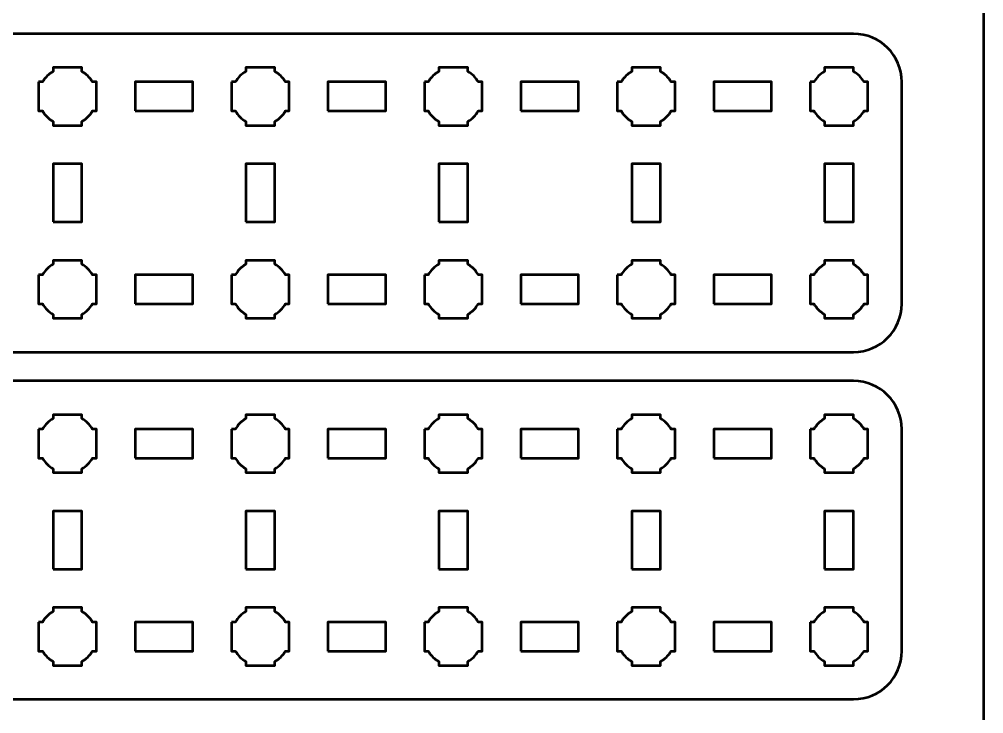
# Model space of a CAD drawing. Header units: centimetres. Extents: x -21 to 0, y -29.7 to 0.
# Drawn here: x -10 to 0, y -15.65 to -8.45 of the extents above; entities that cross this region are included whole.
import ezdxf

# ---------------------------------------------------------------- set-up
doc = ezdxf.new("R2010")
doc.units = ezdxf.units.CM
doc.header["$MEASUREMENT"] = 0
doc.layers.add('Layer 1', color=7, linetype='Continuous')

msp = doc.modelspace()

# ---------------------------------------------------------------- linework, layer by layer
at = {"layer": 'Layer 1', "lineweight": 53}
for points in [[(-8.80003, -9.40001), (-8.20003, -9.40001), (-8.20003, -9.10001), (-8.80003, -9.10001), (-8.80003, -9.40001)], [(-6.80003, -9.40001), (-6.20003, -9.40001), (-6.20003, -9.10001), (-6.80003, -9.10001), (-6.80003, -9.40001)], [(-4.80003, -9.40001), (-4.20003, -9.40001), (-4.20003, -9.10001), (-4.80003, -9.10001), (-4.80003, -9.40001)], [(-2.80003, -9.40001), (-2.20003, -9.40001), (-2.20003, -9.10001), (-2.80003, -9.10001), (-2.80003, -9.40001)], [(-9.65003, -10.55001), (-9.35003, -10.55001), (-9.35003, -9.95001), (-9.65003, -9.95001), (-9.65003, -10.55001)], [(-7.65003, -10.55001), (-7.35003, -10.55001), (-7.35003, -9.95001), (-7.65003, -9.95001), (-7.65003, -10.55001)], [(-5.65003, -10.55001), (-5.35003, -10.55001), (-5.35003, -9.95001), (-5.65003, -9.95001), (-5.65003, -10.55001)], [(-3.65003, -10.55001), (-3.35003, -10.55001), (-3.35003, -9.95001), (-3.65003, -9.95001), (-3.65003, -10.55001)], [(-1.65003, -10.55001), (-1.35003, -10.55001), (-1.35003, -9.95001), (-1.65003, -9.95001), (-1.65003, -10.55001)], [(-8.80003, -11.40001), (-8.20003, -11.40001), (-8.20003, -11.10001), (-8.80003, -11.10001), (-8.80003, -11.40001)], [(-6.80003, -11.40001), (-6.20003, -11.40001), (-6.20003, -11.10001), (-6.80003, -11.10001), (-6.80003, -11.40001)], [(-4.80003, -11.40001), (-4.20003, -11.40001), (-4.20003, -11.10001), (-4.80003, -11.10001), (-4.80003, -11.40001)], [(-2.80003, -11.40001), (-2.20003, -11.40001), (-2.20003, -11.10001), (-2.80003, -11.10001), (-2.80003, -11.40001)], [(-8.80003, -13.00001), (-8.20003, -13.00001), (-8.20003, -12.70001), (-8.80003, -12.70001), (-8.80003, -13.00001)], [(-6.80003, -13.00001), (-6.20003, -13.00001), (-6.20003, -12.70001), (-6.80003, -12.70001), (-6.80003, -13.00001)], [(-4.80003, -13.00001), (-4.20003, -13.00001), (-4.20003, -12.70001), (-4.80003, -12.70001), (-4.80003, -13.00001)], [(-2.80003, -13.00001), (-2.20003, -13.00001), (-2.20003, -12.70001), (-2.80003, -12.70001), (-2.80003, -13.00001)], [(-9.65003, -14.15001), (-9.35003, -14.15001), (-9.35003, -13.55001), (-9.65003, -13.55001), (-9.65003, -14.15001)], [(-7.65003, -14.15001), (-7.35003, -14.15001), (-7.35003, -13.55001), (-7.65003, -13.55001), (-7.65003, -14.15001)], [(-5.65003, -14.15001), (-5.35003, -14.15001), (-5.35003, -13.55001), (-5.65003, -13.55001), (-5.65003, -14.15001)], [(-3.65003, -14.15001), (-3.35003, -14.15001), (-3.35003, -13.55001), (-3.65003, -13.55001), (-3.65003, -14.15001)], [(-1.65003, -14.15001), (-1.35003, -14.15001), (-1.35003, -13.55001), (-1.65003, -13.55001), (-1.65003, -14.15001)], [(-8.80003, -15.00001), (-8.20003, -15.00001), (-8.20003, -14.70001), (-8.80003, -14.70001), (-8.80003, -15.00001)], [(-6.80003, -15.00001), (-6.20003, -15.00001), (-6.20003, -14.70001), (-6.80003, -14.70001), (-6.80003, -15.00001)], [(-4.80003, -15.00001), (-4.20003, -15.00001), (-4.20003, -14.70001), (-4.80003, -14.70001), (-4.80003, -15.00001)], [(-2.80003, -15.00001), (-2.20003, -15.00001), (-2.20003, -14.70001), (-2.80003, -14.70001), (-2.80003, -15.00001)]]:
    msp.add_lwpolyline(points, close=True, dxfattribs=at)
at = {"layer": 'Layer 1', "color": 1, "lineweight": 53}
msp.add_open_spline([(-21.00003, -29.19995), (-21.00003, -29.19995), (-21.00003, -5.89992), (-21.00003, -5.89992), (-21.00003, -5.89992), (-21.00003, -5.81709), (-20.93286, -5.74992), (-20.85003, -5.74992), (-20.85003, -5.74992), (-20.7672, -5.74992), (-20.70003, -5.68275), (-20.70003, -5.59992), (-20.70003, -5.59992), (-20.70003, -5.51709), (-20.7672, -5.44992), (-20.85003, -5.44992), (-20.85003, -5.44992), (-20.93286, -5.44992), (-21.00003, -5.38275), (-21.00003, -5.29992), (-21.00003, -5.29992), (-21.00003, -5.21709), (-20.93286, -5.14992), (-20.85003, -5.14992), (-20.85003, -5.14992), (-20.7672, -5.14992), (-20.70003, -5.08275), (-20.70003, -4.99992), (-20.70003, -4.99992), (-20.70003, -4.91709), (-20.7672, -4.84992), (-20.85003, -4.84992), (-20.85003, -4.84992), (-20.93286, -4.84992), (-21.00003, -4.78275), (-21.00003, -4.69992), (-21.00003, -4.69992), (-21.00003, -4.61709), (-20.93286, -4.54992), (-20.85003, -4.54992), (-20.85003, -4.54992), (-20.7672, -4.54992), (-20.70003, -4.48275), (-20.70003, -4.39992), (-20.70003, -4.39992), (-20.70003, -4.31709), (-20.7672, -4.24992), (-20.85003, -4.24992), (-20.85003, -4.24992), (-20.93286, -4.24992), (-21.00003, -4.18275), (-21.00003, -4.09992), (-21.00003, -4.09992), (-21.00003, -4.01709), (-20.93286, -3.94992), (-20.85003, -3.94992), (-20.85003, -3.94992), (-20.7672, -3.94992), (-20.70003, -3.88275), (-20.70003, -3.79992), (-20.70003, -3.79992), (-20.70003, -3.71709), (-20.7672, -3.64992), (-20.85003, -3.64992), (-20.85003, -3.64992), (-20.93286, -3.64992), (-21.00003, -3.58275), (-21.00003, -3.49992), (-21.00003, -3.49992), (-21.00003, -3.41709), (-20.93286, -3.34992), (-20.85003, -3.34992), (-20.85003, -3.34992), (-20.7672, -3.34992), (-20.70003, -3.28275), (-20.70003, -3.19992), (-20.70003, -3.19992), (-20.70003, -3.11709), (-20.7672, -3.04992), (-20.85003, -3.04992), (-20.85003, -3.04992), (-20.93286, -3.04992), (-21.00003, -2.98275), (-21.00003, -2.89992), (-21.00003, -2.89992), (-21.00003, -2.81709), (-20.93286, -2.74992), (-20.85003, -2.74992), (-20.85003, -2.74992), (-20.7672, -2.74992), (-20.70003, -2.68275), (-20.70003, -2.59992), (-20.70003, -2.59992), (-20.70003, -2.51709), (-20.7672, -2.44992), (-20.85003, -2.44992), (-20.85003, -2.44992), (-20.93286, -2.44992), (-21.00003, -2.38275), (-21.00003, -2.29992), (-21.00003, -2.29992), (-21.00003, -2.21709), (-20.93286, -2.14992), (-20.85003, -2.14992), (-20.85003, -2.14992), (-20.7672, -2.14992), (-20.70003, -2.08275), (-20.70003, -1.99992), (-20.70003, -1.99992), (-20.70003, -1.91709), (-20.7672, -1.84992), (-20.85003, -1.84992), (-20.85003, -1.84992), (-20.93286, -1.84992), (-21.00003, -1.78275), (-21.00003, -1.69992), (-21.00003, -1.69992), (-21.00003, -1.61709), (-20.93286, -1.54992), (-20.85003, -1.54992), (-20.85003, -1.54992), (-20.7672, -1.54992), (-20.70003, -1.48275), (-20.70003, -1.39992), (-20.70003, -1.39992), (-20.70003, -1.31709), (-20.7672, -1.24992), (-20.85003, -1.24992), (-20.85003, -1.24992), (-20.93286, -1.24992), (-21.00003, -1.18275), (-21.00003, -1.09992), (-21.00003, -1.09992), (-21.00003, -1.09992), (-21.00003, -0.49992), (-21.00003, -0.49992), (-21.00003, -0.49992), (-21.00003, -0.22295), (-20.77694, 0.00004), (-20.49994, 0.00004), (-20.49994, 0.00004), (-20.49994, 0.00004), (-0.50008, 0.00004), (-0.50008, 0.00004), (-0.50008, 0.00004), (-0.22294, 0.00004), (0.00002, -0.22295), (0.00002, -0.49992), (0.00002, -0.49992), (0.00002, -0.49992), (0.00002, -29.19995), (0.00002, -29.19995), (0.00002, -29.19995), (0.00002, -29.47695), (-0.22294, -29.70004), (-0.50008, -29.70004), (-0.50008, -29.70004), (-0.50008, -29.70004), (-20.49994, -29.70004), (-20.49994, -29.70004), (-20.49994, -29.70004), (-20.77694, -29.70004), (-21.00003, -29.47695), (-21.00003, -29.19995)], degree=3, knots=[0, 0, 0, 0, 0.02439024, 0.02439024, 0.02439024, 0.02439024, 0.04878049, 0.04878049, 0.04878049, 0.04878049, 0.07317073, 0.07317073, 0.07317073, 0.07317073, 0.09756098, 0.09756098, 0.09756098, 0.09756098, 0.12195122, 0.12195122, 0.12195122, 0.12195122, 0.14634146, 0.14634146, 0.14634146, 0.14634146, 0.17073171, 0.17073171, 0.17073171, 0.17073171, 0.19512195, 0.19512195, 0.19512195, 0.19512195, 0.2195122, 0.2195122, 0.2195122, 0.2195122, 0.24390244, 0.24390244, 0.24390244, 0.24390244, 0.26829268, 0.26829268, 0.26829268, 0.26829268, 0.29268293, 0.29268293, 0.29268293, 0.29268293, 0.31707317, 0.31707317, 0.31707317, 0.31707317, 0.34146341, 0.34146341, 0.34146341, 0.34146341, 0.36585366, 0.36585366, 0.36585366, 0.36585366, 0.3902439, 0.3902439, 0.3902439, 0.3902439, 0.41463415, 0.41463415, 0.41463415, 0.41463415, 0.43902439, 0.43902439, 0.43902439, 0.43902439, 0.46341463, 0.46341463, 0.46341463, 0.46341463, 0.48780488, 0.48780488, 0.48780488, 0.48780488, 0.51219512, 0.51219512, 0.51219512, 0.51219512, 0.53658537, 0.53658537, 0.53658537, 0.53658537, 0.56097561, 0.56097561, 0.56097561, 0.56097561, 0.58536585, 0.58536585, 0.58536585, 0.58536585, 0.6097561, 0.6097561, 0.6097561, 0.6097561, 0.63414634, 0.63414634, 0.63414634, 0.63414634, 0.65853659, 0.65853659, 0.65853659, 0.65853659, 0.68292683, 0.68292683, 0.68292683, 0.68292683, 0.70731707, 0.70731707, 0.70731707, 0.70731707, 0.73170732, 0.73170732, 0.73170732, 0.73170732, 0.75609756, 0.75609756, 0.75609756, 0.75609756, 0.7804878, 0.7804878, 0.7804878, 0.7804878, 0.80487805, 0.80487805, 0.80487805, 0.80487805, 0.82926829, 0.82926829, 0.82926829, 0.82926829, 0.85365854, 0.85365854, 0.85365854, 0.85365854, 0.87804878, 0.87804878, 0.87804878, 0.87804878, 0.90243902, 0.90243902, 0.90243902, 0.90243902, 0.92682927, 0.92682927, 0.92682927, 0.92682927, 0.95121951, 0.95121951, 0.95121951, 0.95121951, 0.97560976, 0.97560976, 0.97560976, 0.97560976, 1, 1, 1, 1], dxfattribs=at)
at = {"layer": 'Layer 1', "color": 3, "lineweight": 53}
for points in [[(-20.15003, -11.40001), (-20.15003, -11.40001), (-20.15003, -9.10001), (-20.15003, -9.10001), (-20.15003, -9.10001), (-20.15003, -8.82392), (-19.92612, -8.60001), (-19.65003, -8.60001), (-19.65003, -8.60001), (-19.65003, -8.60001), (-1.35003, -8.60001), (-1.35003, -8.60001), (-1.35003, -8.60001), (-1.07394, -8.60001), (-0.85003, -8.82392), (-0.85003, -9.10001), (-0.85003, -9.10001), (-0.85003, -9.10001), (-0.85003, -11.40001), (-0.85003, -11.40001), (-0.85003, -11.40001), (-0.85003, -11.6761), (-1.07394, -11.90001), (-1.35003, -11.90001), (-1.35003, -11.90001), (-1.35003, -11.90001), (-19.65003, -11.90001), (-19.65003, -11.90001), (-19.65003, -11.90001), (-19.92612, -11.90001), (-20.15003, -11.6761), (-20.15003, -11.40001)], [(-20.15003, -15.00001), (-20.15003, -15.00001), (-20.15003, -12.70001), (-20.15003, -12.70001), (-20.15003, -12.70001), (-20.15003, -12.42392), (-19.92612, -12.20001), (-19.65003, -12.20001), (-19.65003, -12.20001), (-19.65003, -12.20001), (-1.35003, -12.20001), (-1.35003, -12.20001), (-1.35003, -12.20001), (-1.07394, -12.20001), (-0.85003, -12.42392), (-0.85003, -12.70001), (-0.85003, -12.70001), (-0.85003, -12.70001), (-0.85003, -15.00001), (-0.85003, -15.00001), (-0.85003, -15.00001), (-0.85003, -15.2761), (-1.07394, -15.50001), (-1.35003, -15.50001), (-1.35003, -15.50001), (-1.35003, -15.50001), (-19.65003, -15.50001), (-19.65003, -15.50001), (-19.65003, -15.50001), (-19.92612, -15.50001), (-20.15003, -15.2761), (-20.15003, -15.00001)]]:
    msp.add_open_spline(points, degree=3, knots=[0, 0, 0, 0, 0.125, 0.125, 0.125, 0.125, 0.25, 0.25, 0.25, 0.25, 0.375, 0.375, 0.375, 0.375, 0.5, 0.5, 0.5, 0.5, 0.625, 0.625, 0.625, 0.625, 0.75, 0.75, 0.75, 0.75, 0.875, 0.875, 0.875, 0.875, 1, 1, 1, 1], dxfattribs=at)
at = {"layer": 'Layer 1', "lineweight": 53}
for points in [[(-9.80003, -9.10001), (-9.80003, -9.10001), (-9.75988, -9.10001), (-9.75988, -9.10001), (-9.75988, -9.10001), (-9.73353, -9.05448), (-9.69556, -9.01651), (-9.65003, -8.99016), (-9.65003, -8.99016), (-9.65003, -8.99016), (-9.65003, -8.95001), (-9.65003, -8.95001), (-9.65003, -8.95001), (-9.65003, -8.95001), (-9.50003, -8.95001), (-9.50003, -8.95001), (-9.50003, -8.95001), (-9.50003, -8.95001), (-9.35003, -8.95001), (-9.35003, -8.95001), (-9.35003, -8.95001), (-9.35003, -8.95001), (-9.35003, -8.99016), (-9.35003, -8.99016), (-9.35003, -8.99016), (-9.3045, -9.01651), (-9.26653, -9.05448), (-9.24018, -9.10001), (-9.24018, -9.10001), (-9.24018, -9.10001), (-9.20003, -9.10001), (-9.20003, -9.10001), (-9.20003, -9.10001), (-9.20003, -9.10001), (-9.20003, -9.25001), (-9.20003, -9.25001), (-9.20003, -9.25001), (-9.20003, -9.25001), (-9.20003, -9.40001), (-9.20003, -9.40001), (-9.20003, -9.40001), (-9.20003, -9.40001), (-9.24018, -9.40001), (-9.24018, -9.40001), (-9.24018, -9.40001), (-9.26653, -9.44554), (-9.3045, -9.48351), (-9.35003, -9.50986), (-9.35003, -9.50986), (-9.35003, -9.50986), (-9.35003, -9.55001), (-9.35003, -9.55001), (-9.35003, -9.55001), (-9.35003, -9.55001), (-9.50003, -9.55001), (-9.50003, -9.55001), (-9.50003, -9.55001), (-9.50003, -9.55001), (-9.65003, -9.55001), (-9.65003, -9.55001), (-9.65003, -9.55001), (-9.65003, -9.55001), (-9.65003, -9.50986), (-9.65003, -9.50986), (-9.65003, -9.50986), (-9.69556, -9.48351), (-9.73353, -9.44554), (-9.75988, -9.40001), (-9.75988, -9.40001), (-9.75988, -9.40001), (-9.80003, -9.40001), (-9.80003, -9.40001), (-9.80003, -9.40001), (-9.80003, -9.40001), (-9.80003, -9.25001), (-9.80003, -9.25001), (-9.80003, -9.25001), (-9.80003, -9.25001), (-9.80003, -9.10001), (-9.80003, -9.10001)], [(-7.80003, -9.10001), (-7.80003, -9.10001), (-7.75988, -9.10001), (-7.75988, -9.10001), (-7.75988, -9.10001), (-7.73353, -9.05448), (-7.69556, -9.01651), (-7.65003, -8.99016), (-7.65003, -8.99016), (-7.65003, -8.99016), (-7.65003, -8.95001), (-7.65003, -8.95001), (-7.65003, -8.95001), (-7.65003, -8.95001), (-7.50003, -8.95001), (-7.50003, -8.95001), (-7.50003, -8.95001), (-7.50003, -8.95001), (-7.35003, -8.95001), (-7.35003, -8.95001), (-7.35003, -8.95001), (-7.35003, -8.95001), (-7.35003, -8.99016), (-7.35003, -8.99016), (-7.35003, -8.99016), (-7.3045, -9.01651), (-7.26653, -9.05448), (-7.24018, -9.10001), (-7.24018, -9.10001), (-7.24018, -9.10001), (-7.20003, -9.10001), (-7.20003, -9.10001), (-7.20003, -9.10001), (-7.20003, -9.10001), (-7.20003, -9.25001), (-7.20003, -9.25001), (-7.20003, -9.25001), (-7.20003, -9.25001), (-7.20003, -9.40001), (-7.20003, -9.40001), (-7.20003, -9.40001), (-7.20003, -9.40001), (-7.24018, -9.40001), (-7.24018, -9.40001), (-7.24018, -9.40001), (-7.26653, -9.44554), (-7.3045, -9.48351), (-7.35003, -9.50986), (-7.35003, -9.50986), (-7.35003, -9.50986), (-7.35003, -9.55001), (-7.35003, -9.55001), (-7.35003, -9.55001), (-7.35003, -9.55001), (-7.50003, -9.55001), (-7.50003, -9.55001), (-7.50003, -9.55001), (-7.50003, -9.55001), (-7.65003, -9.55001), (-7.65003, -9.55001), (-7.65003, -9.55001), (-7.65003, -9.55001), (-7.65003, -9.50986), (-7.65003, -9.50986), (-7.65003, -9.50986), (-7.69556, -9.48351), (-7.73353, -9.44554), (-7.75988, -9.40001), (-7.75988, -9.40001), (-7.75988, -9.40001), (-7.80003, -9.40001), (-7.80003, -9.40001), (-7.80003, -9.40001), (-7.80003, -9.40001), (-7.80003, -9.25001), (-7.80003, -9.25001), (-7.80003, -9.25001), (-7.80003, -9.25001), (-7.80003, -9.10001), (-7.80003, -9.10001)], [(-5.80003, -9.10001), (-5.80003, -9.10001), (-5.75988, -9.10001), (-5.75988, -9.10001), (-5.75988, -9.10001), (-5.73353, -9.05448), (-5.69556, -9.01651), (-5.65003, -8.99016), (-5.65003, -8.99016), (-5.65003, -8.99016), (-5.65003, -8.95001), (-5.65003, -8.95001), (-5.65003, -8.95001), (-5.65003, -8.95001), (-5.50003, -8.95001), (-5.50003, -8.95001), (-5.50003, -8.95001), (-5.50003, -8.95001), (-5.35003, -8.95001), (-5.35003, -8.95001), (-5.35003, -8.95001), (-5.35003, -8.95001), (-5.35003, -8.99016), (-5.35003, -8.99016), (-5.35003, -8.99016), (-5.3045, -9.01651), (-5.26653, -9.05448), (-5.24018, -9.10001), (-5.24018, -9.10001), (-5.24018, -9.10001), (-5.20003, -9.10001), (-5.20003, -9.10001), (-5.20003, -9.10001), (-5.20003, -9.10001), (-5.20003, -9.25001), (-5.20003, -9.25001), (-5.20003, -9.25001), (-5.20003, -9.25001), (-5.20003, -9.40001), (-5.20003, -9.40001), (-5.20003, -9.40001), (-5.20003, -9.40001), (-5.24018, -9.40001), (-5.24018, -9.40001), (-5.24018, -9.40001), (-5.26653, -9.44554), (-5.3045, -9.48351), (-5.35003, -9.50986), (-5.35003, -9.50986), (-5.35003, -9.50986), (-5.35003, -9.55001), (-5.35003, -9.55001), (-5.35003, -9.55001), (-5.35003, -9.55001), (-5.50003, -9.55001), (-5.50003, -9.55001), (-5.50003, -9.55001), (-5.50003, -9.55001), (-5.65003, -9.55001), (-5.65003, -9.55001), (-5.65003, -9.55001), (-5.65003, -9.55001), (-5.65003, -9.50986), (-5.65003, -9.50986), (-5.65003, -9.50986), (-5.69556, -9.48351), (-5.73353, -9.44554), (-5.75988, -9.40001), (-5.75988, -9.40001), (-5.75988, -9.40001), (-5.80003, -9.40001), (-5.80003, -9.40001), (-5.80003, -9.40001), (-5.80003, -9.40001), (-5.80003, -9.25001), (-5.80003, -9.25001), (-5.80003, -9.25001), (-5.80003, -9.25001), (-5.80003, -9.10001), (-5.80003, -9.10001)], [(-3.80003, -9.10001), (-3.80003, -9.10001), (-3.75988, -9.10001), (-3.75988, -9.10001), (-3.75988, -9.10001), (-3.73353, -9.05448), (-3.69556, -9.01651), (-3.65003, -8.99016), (-3.65003, -8.99016), (-3.65003, -8.99016), (-3.65003, -8.95001), (-3.65003, -8.95001), (-3.65003, -8.95001), (-3.65003, -8.95001), (-3.50003, -8.95001), (-3.50003, -8.95001), (-3.50003, -8.95001), (-3.50003, -8.95001), (-3.35003, -8.95001), (-3.35003, -8.95001), (-3.35003, -8.95001), (-3.35003, -8.95001), (-3.35003, -8.99016), (-3.35003, -8.99016), (-3.35003, -8.99016), (-3.3045, -9.01651), (-3.26653, -9.05448), (-3.24018, -9.10001), (-3.24018, -9.10001), (-3.24018, -9.10001), (-3.20003, -9.10001), (-3.20003, -9.10001), (-3.20003, -9.10001), (-3.20003, -9.10001), (-3.20003, -9.25001), (-3.20003, -9.25001), (-3.20003, -9.25001), (-3.20003, -9.25001), (-3.20003, -9.40001), (-3.20003, -9.40001), (-3.20003, -9.40001), (-3.20003, -9.40001), (-3.24018, -9.40001), (-3.24018, -9.40001), (-3.24018, -9.40001), (-3.26653, -9.44554), (-3.3045, -9.48351), (-3.35003, -9.50986), (-3.35003, -9.50986), (-3.35003, -9.50986), (-3.35003, -9.55001), (-3.35003, -9.55001), (-3.35003, -9.55001), (-3.35003, -9.55001), (-3.50003, -9.55001), (-3.50003, -9.55001), (-3.50003, -9.55001), (-3.50003, -9.55001), (-3.65003, -9.55001), (-3.65003, -9.55001), (-3.65003, -9.55001), (-3.65003, -9.55001), (-3.65003, -9.50986), (-3.65003, -9.50986), (-3.65003, -9.50986), (-3.69556, -9.48351), (-3.73353, -9.44554), (-3.75988, -9.40001), (-3.75988, -9.40001), (-3.75988, -9.40001), (-3.80003, -9.40001), (-3.80003, -9.40001), (-3.80003, -9.40001), (-3.80003, -9.40001), (-3.80003, -9.25001), (-3.80003, -9.25001), (-3.80003, -9.25001), (-3.80003, -9.25001), (-3.80003, -9.10001), (-3.80003, -9.10001)], [(-1.80003, -9.10001), (-1.80003, -9.10001), (-1.75988, -9.10001), (-1.75988, -9.10001), (-1.75988, -9.10001), (-1.73353, -9.05448), (-1.69556, -9.01651), (-1.65003, -8.99016), (-1.65003, -8.99016), (-1.65003, -8.99016), (-1.65003, -8.95001), (-1.65003, -8.95001), (-1.65003, -8.95001), (-1.65003, -8.95001), (-1.50003, -8.95001), (-1.50003, -8.95001), (-1.50003, -8.95001), (-1.50003, -8.95001), (-1.35003, -8.95001), (-1.35003, -8.95001), (-1.35003, -8.95001), (-1.35003, -8.95001), (-1.35003, -8.99016), (-1.35003, -8.99016), (-1.35003, -8.99016), (-1.3045, -9.01651), (-1.26653, -9.05448), (-1.24018, -9.10001), (-1.24018, -9.10001), (-1.24018, -9.10001), (-1.20003, -9.10001), (-1.20003, -9.10001), (-1.20003, -9.10001), (-1.20003, -9.10001), (-1.20003, -9.25001), (-1.20003, -9.25001), (-1.20003, -9.25001), (-1.20003, -9.25001), (-1.20003, -9.40001), (-1.20003, -9.40001), (-1.20003, -9.40001), (-1.20003, -9.40001), (-1.24018, -9.40001), (-1.24018, -9.40001), (-1.24018, -9.40001), (-1.26653, -9.44554), (-1.3045, -9.48351), (-1.35003, -9.50986), (-1.35003, -9.50986), (-1.35003, -9.50986), (-1.35003, -9.55001), (-1.35003, -9.55001), (-1.35003, -9.55001), (-1.35003, -9.55001), (-1.50003, -9.55001), (-1.50003, -9.55001), (-1.50003, -9.55001), (-1.50003, -9.55001), (-1.65003, -9.55001), (-1.65003, -9.55001), (-1.65003, -9.55001), (-1.65003, -9.55001), (-1.65003, -9.50986), (-1.65003, -9.50986), (-1.65003, -9.50986), (-1.69556, -9.48351), (-1.73353, -9.44554), (-1.75988, -9.40001), (-1.75988, -9.40001), (-1.75988, -9.40001), (-1.80003, -9.40001), (-1.80003, -9.40001), (-1.80003, -9.40001), (-1.80003, -9.40001), (-1.80003, -9.25001), (-1.80003, -9.25001), (-1.80003, -9.25001), (-1.80003, -9.25001), (-1.80003, -9.10001), (-1.80003, -9.10001)], [(-9.80003, -11.10001), (-9.80003, -11.10001), (-9.75988, -11.10001), (-9.75988, -11.10001), (-9.75988, -11.10001), (-9.73353, -11.05448), (-9.69556, -11.01651), (-9.65003, -10.99016), (-9.65003, -10.99016), (-9.65003, -10.99016), (-9.65003, -10.95001), (-9.65003, -10.95001), (-9.65003, -10.95001), (-9.65003, -10.95001), (-9.50003, -10.95001), (-9.50003, -10.95001), (-9.50003, -10.95001), (-9.50003, -10.95001), (-9.35003, -10.95001), (-9.35003, -10.95001), (-9.35003, -10.95001), (-9.35003, -10.95001), (-9.35003, -10.99016), (-9.35003, -10.99016), (-9.35003, -10.99016), (-9.3045, -11.01651), (-9.26653, -11.05448), (-9.24018, -11.10001), (-9.24018, -11.10001), (-9.24018, -11.10001), (-9.20003, -11.10001), (-9.20003, -11.10001), (-9.20003, -11.10001), (-9.20003, -11.10001), (-9.20003, -11.25001), (-9.20003, -11.25001), (-9.20003, -11.25001), (-9.20003, -11.25001), (-9.20003, -11.40001), (-9.20003, -11.40001), (-9.20003, -11.40001), (-9.20003, -11.40001), (-9.24018, -11.40001), (-9.24018, -11.40001), (-9.24018, -11.40001), (-9.26653, -11.44554), (-9.3045, -11.48351), (-9.35003, -11.50986), (-9.35003, -11.50986), (-9.35003, -11.50986), (-9.35003, -11.55001), (-9.35003, -11.55001), (-9.35003, -11.55001), (-9.35003, -11.55001), (-9.50003, -11.55001), (-9.50003, -11.55001), (-9.50003, -11.55001), (-9.50003, -11.55001), (-9.65003, -11.55001), (-9.65003, -11.55001), (-9.65003, -11.55001), (-9.65003, -11.55001), (-9.65003, -11.50986), (-9.65003, -11.50986), (-9.65003, -11.50986), (-9.69556, -11.48351), (-9.73353, -11.44554), (-9.75988, -11.40001), (-9.75988, -11.40001), (-9.75988, -11.40001), (-9.80003, -11.40001), (-9.80003, -11.40001), (-9.80003, -11.40001), (-9.80003, -11.40001), (-9.80003, -11.25001), (-9.80003, -11.25001), (-9.80003, -11.25001), (-9.80003, -11.25001), (-9.80003, -11.10001), (-9.80003, -11.10001)], [(-7.80003, -11.10001), (-7.80003, -11.10001), (-7.75988, -11.10001), (-7.75988, -11.10001), (-7.75988, -11.10001), (-7.73353, -11.05448), (-7.69556, -11.01651), (-7.65003, -10.99016), (-7.65003, -10.99016), (-7.65003, -10.99016), (-7.65003, -10.95001), (-7.65003, -10.95001), (-7.65003, -10.95001), (-7.65003, -10.95001), (-7.50003, -10.95001), (-7.50003, -10.95001), (-7.50003, -10.95001), (-7.50003, -10.95001), (-7.35003, -10.95001), (-7.35003, -10.95001), (-7.35003, -10.95001), (-7.35003, -10.95001), (-7.35003, -10.99016), (-7.35003, -10.99016), (-7.35003, -10.99016), (-7.3045, -11.01651), (-7.26653, -11.05448), (-7.24018, -11.10001), (-7.24018, -11.10001), (-7.24018, -11.10001), (-7.20003, -11.10001), (-7.20003, -11.10001), (-7.20003, -11.10001), (-7.20003, -11.10001), (-7.20003, -11.25001), (-7.20003, -11.25001), (-7.20003, -11.25001), (-7.20003, -11.25001), (-7.20003, -11.40001), (-7.20003, -11.40001), (-7.20003, -11.40001), (-7.20003, -11.40001), (-7.24018, -11.40001), (-7.24018, -11.40001), (-7.24018, -11.40001), (-7.26653, -11.44554), (-7.3045, -11.48351), (-7.35003, -11.50986), (-7.35003, -11.50986), (-7.35003, -11.50986), (-7.35003, -11.55001), (-7.35003, -11.55001), (-7.35003, -11.55001), (-7.35003, -11.55001), (-7.50003, -11.55001), (-7.50003, -11.55001), (-7.50003, -11.55001), (-7.50003, -11.55001), (-7.65003, -11.55001), (-7.65003, -11.55001), (-7.65003, -11.55001), (-7.65003, -11.55001), (-7.65003, -11.50986), (-7.65003, -11.50986), (-7.65003, -11.50986), (-7.69556, -11.48351), (-7.73353, -11.44554), (-7.75988, -11.40001), (-7.75988, -11.40001), (-7.75988, -11.40001), (-7.80003, -11.40001), (-7.80003, -11.40001), (-7.80003, -11.40001), (-7.80003, -11.40001), (-7.80003, -11.25001), (-7.80003, -11.25001), (-7.80003, -11.25001), (-7.80003, -11.25001), (-7.80003, -11.10001), (-7.80003, -11.10001)], [(-5.80003, -11.10001), (-5.80003, -11.10001), (-5.75988, -11.10001), (-5.75988, -11.10001), (-5.75988, -11.10001), (-5.73353, -11.05448), (-5.69556, -11.01651), (-5.65003, -10.99016), (-5.65003, -10.99016), (-5.65003, -10.99016), (-5.65003, -10.95001), (-5.65003, -10.95001), (-5.65003, -10.95001), (-5.65003, -10.95001), (-5.50003, -10.95001), (-5.50003, -10.95001), (-5.50003, -10.95001), (-5.50003, -10.95001), (-5.35003, -10.95001), (-5.35003, -10.95001), (-5.35003, -10.95001), (-5.35003, -10.95001), (-5.35003, -10.99016), (-5.35003, -10.99016), (-5.35003, -10.99016), (-5.3045, -11.01651), (-5.26653, -11.05448), (-5.24018, -11.10001), (-5.24018, -11.10001), (-5.24018, -11.10001), (-5.20003, -11.10001), (-5.20003, -11.10001), (-5.20003, -11.10001), (-5.20003, -11.10001), (-5.20003, -11.25001), (-5.20003, -11.25001), (-5.20003, -11.25001), (-5.20003, -11.25001), (-5.20003, -11.40001), (-5.20003, -11.40001), (-5.20003, -11.40001), (-5.20003, -11.40001), (-5.24018, -11.40001), (-5.24018, -11.40001), (-5.24018, -11.40001), (-5.26653, -11.44554), (-5.3045, -11.48351), (-5.35003, -11.50986), (-5.35003, -11.50986), (-5.35003, -11.50986), (-5.35003, -11.55001), (-5.35003, -11.55001), (-5.35003, -11.55001), (-5.35003, -11.55001), (-5.50003, -11.55001), (-5.50003, -11.55001), (-5.50003, -11.55001), (-5.50003, -11.55001), (-5.65003, -11.55001), (-5.65003, -11.55001), (-5.65003, -11.55001), (-5.65003, -11.55001), (-5.65003, -11.50986), (-5.65003, -11.50986), (-5.65003, -11.50986), (-5.69556, -11.48351), (-5.73353, -11.44554), (-5.75988, -11.40001), (-5.75988, -11.40001), (-5.75988, -11.40001), (-5.80003, -11.40001), (-5.80003, -11.40001), (-5.80003, -11.40001), (-5.80003, -11.40001), (-5.80003, -11.25001), (-5.80003, -11.25001), (-5.80003, -11.25001), (-5.80003, -11.25001), (-5.80003, -11.10001), (-5.80003, -11.10001)], [(-3.80003, -11.10001), (-3.80003, -11.10001), (-3.75988, -11.10001), (-3.75988, -11.10001), (-3.75988, -11.10001), (-3.73353, -11.05448), (-3.69556, -11.01651), (-3.65003, -10.99016), (-3.65003, -10.99016), (-3.65003, -10.99016), (-3.65003, -10.95001), (-3.65003, -10.95001), (-3.65003, -10.95001), (-3.65003, -10.95001), (-3.50003, -10.95001), (-3.50003, -10.95001), (-3.50003, -10.95001), (-3.50003, -10.95001), (-3.35003, -10.95001), (-3.35003, -10.95001), (-3.35003, -10.95001), (-3.35003, -10.95001), (-3.35003, -10.99016), (-3.35003, -10.99016), (-3.35003, -10.99016), (-3.3045, -11.01651), (-3.26653, -11.05448), (-3.24018, -11.10001), (-3.24018, -11.10001), (-3.24018, -11.10001), (-3.20003, -11.10001), (-3.20003, -11.10001), (-3.20003, -11.10001), (-3.20003, -11.10001), (-3.20003, -11.25001), (-3.20003, -11.25001), (-3.20003, -11.25001), (-3.20003, -11.25001), (-3.20003, -11.40001), (-3.20003, -11.40001), (-3.20003, -11.40001), (-3.20003, -11.40001), (-3.24018, -11.40001), (-3.24018, -11.40001), (-3.24018, -11.40001), (-3.26653, -11.44554), (-3.3045, -11.48351), (-3.35003, -11.50986), (-3.35003, -11.50986), (-3.35003, -11.50986), (-3.35003, -11.55001), (-3.35003, -11.55001), (-3.35003, -11.55001), (-3.35003, -11.55001), (-3.50003, -11.55001), (-3.50003, -11.55001), (-3.50003, -11.55001), (-3.50003, -11.55001), (-3.65003, -11.55001), (-3.65003, -11.55001), (-3.65003, -11.55001), (-3.65003, -11.55001), (-3.65003, -11.50986), (-3.65003, -11.50986), (-3.65003, -11.50986), (-3.69556, -11.48351), (-3.73353, -11.44554), (-3.75988, -11.40001), (-3.75988, -11.40001), (-3.75988, -11.40001), (-3.80003, -11.40001), (-3.80003, -11.40001), (-3.80003, -11.40001), (-3.80003, -11.40001), (-3.80003, -11.25001), (-3.80003, -11.25001), (-3.80003, -11.25001), (-3.80003, -11.25001), (-3.80003, -11.10001), (-3.80003, -11.10001)], [(-1.80003, -11.10001), (-1.80003, -11.10001), (-1.75988, -11.10001), (-1.75988, -11.10001), (-1.75988, -11.10001), (-1.73353, -11.05448), (-1.69556, -11.01651), (-1.65003, -10.99016), (-1.65003, -10.99016), (-1.65003, -10.99016), (-1.65003, -10.95001), (-1.65003, -10.95001), (-1.65003, -10.95001), (-1.65003, -10.95001), (-1.50003, -10.95001), (-1.50003, -10.95001), (-1.50003, -10.95001), (-1.50003, -10.95001), (-1.35003, -10.95001), (-1.35003, -10.95001), (-1.35003, -10.95001), (-1.35003, -10.95001), (-1.35003, -10.99016), (-1.35003, -10.99016), (-1.35003, -10.99016), (-1.3045, -11.01651), (-1.26653, -11.05448), (-1.24018, -11.10001), (-1.24018, -11.10001), (-1.24018, -11.10001), (-1.20003, -11.10001), (-1.20003, -11.10001), (-1.20003, -11.10001), (-1.20003, -11.10001), (-1.20003, -11.25001), (-1.20003, -11.25001), (-1.20003, -11.25001), (-1.20003, -11.25001), (-1.20003, -11.40001), (-1.20003, -11.40001), (-1.20003, -11.40001), (-1.20003, -11.40001), (-1.24018, -11.40001), (-1.24018, -11.40001), (-1.24018, -11.40001), (-1.26653, -11.44554), (-1.3045, -11.48351), (-1.35003, -11.50986), (-1.35003, -11.50986), (-1.35003, -11.50986), (-1.35003, -11.55001), (-1.35003, -11.55001), (-1.35003, -11.55001), (-1.35003, -11.55001), (-1.50003, -11.55001), (-1.50003, -11.55001), (-1.50003, -11.55001), (-1.50003, -11.55001), (-1.65003, -11.55001), (-1.65003, -11.55001), (-1.65003, -11.55001), (-1.65003, -11.55001), (-1.65003, -11.50986), (-1.65003, -11.50986), (-1.65003, -11.50986), (-1.69556, -11.48351), (-1.73353, -11.44554), (-1.75988, -11.40001), (-1.75988, -11.40001), (-1.75988, -11.40001), (-1.80003, -11.40001), (-1.80003, -11.40001), (-1.80003, -11.40001), (-1.80003, -11.40001), (-1.80003, -11.25001), (-1.80003, -11.25001), (-1.80003, -11.25001), (-1.80003, -11.25001), (-1.80003, -11.10001), (-1.80003, -11.10001)], [(-9.80003, -12.70001), (-9.80003, -12.70001), (-9.75988, -12.70001), (-9.75988, -12.70001), (-9.75988, -12.70001), (-9.73353, -12.65448), (-9.69556, -12.61651), (-9.65003, -12.59016), (-9.65003, -12.59016), (-9.65003, -12.59016), (-9.65003, -12.55001), (-9.65003, -12.55001), (-9.65003, -12.55001), (-9.65003, -12.55001), (-9.50003, -12.55001), (-9.50003, -12.55001), (-9.50003, -12.55001), (-9.50003, -12.55001), (-9.35003, -12.55001), (-9.35003, -12.55001), (-9.35003, -12.55001), (-9.35003, -12.55001), (-9.35003, -12.59016), (-9.35003, -12.59016), (-9.35003, -12.59016), (-9.3045, -12.61651), (-9.26653, -12.65448), (-9.24018, -12.70001), (-9.24018, -12.70001), (-9.24018, -12.70001), (-9.20003, -12.70001), (-9.20003, -12.70001), (-9.20003, -12.70001), (-9.20003, -12.70001), (-9.20003, -12.85001), (-9.20003, -12.85001), (-9.20003, -12.85001), (-9.20003, -12.85001), (-9.20003, -13.00001), (-9.20003, -13.00001), (-9.20003, -13.00001), (-9.20003, -13.00001), (-9.24018, -13.00001), (-9.24018, -13.00001), (-9.24018, -13.00001), (-9.26653, -13.04554), (-9.3045, -13.08351), (-9.35003, -13.10986), (-9.35003, -13.10986), (-9.35003, -13.10986), (-9.35003, -13.15001), (-9.35003, -13.15001), (-9.35003, -13.15001), (-9.35003, -13.15001), (-9.50003, -13.15001), (-9.50003, -13.15001), (-9.50003, -13.15001), (-9.50003, -13.15001), (-9.65003, -13.15001), (-9.65003, -13.15001), (-9.65003, -13.15001), (-9.65003, -13.15001), (-9.65003, -13.10986), (-9.65003, -13.10986), (-9.65003, -13.10986), (-9.69556, -13.08351), (-9.73353, -13.04554), (-9.75988, -13.00001), (-9.75988, -13.00001), (-9.75988, -13.00001), (-9.80003, -13.00001), (-9.80003, -13.00001), (-9.80003, -13.00001), (-9.80003, -13.00001), (-9.80003, -12.85001), (-9.80003, -12.85001), (-9.80003, -12.85001), (-9.80003, -12.85001), (-9.80003, -12.70001), (-9.80003, -12.70001)], [(-7.80003, -12.70001), (-7.80003, -12.70001), (-7.75988, -12.70001), (-7.75988, -12.70001), (-7.75988, -12.70001), (-7.73353, -12.65448), (-7.69556, -12.61651), (-7.65003, -12.59016), (-7.65003, -12.59016), (-7.65003, -12.59016), (-7.65003, -12.55001), (-7.65003, -12.55001), (-7.65003, -12.55001), (-7.65003, -12.55001), (-7.50003, -12.55001), (-7.50003, -12.55001), (-7.50003, -12.55001), (-7.50003, -12.55001), (-7.35003, -12.55001), (-7.35003, -12.55001), (-7.35003, -12.55001), (-7.35003, -12.55001), (-7.35003, -12.59016), (-7.35003, -12.59016), (-7.35003, -12.59016), (-7.3045, -12.61651), (-7.26653, -12.65448), (-7.24018, -12.70001), (-7.24018, -12.70001), (-7.24018, -12.70001), (-7.20003, -12.70001), (-7.20003, -12.70001), (-7.20003, -12.70001), (-7.20003, -12.70001), (-7.20003, -12.85001), (-7.20003, -12.85001), (-7.20003, -12.85001), (-7.20003, -12.85001), (-7.20003, -13.00001), (-7.20003, -13.00001), (-7.20003, -13.00001), (-7.20003, -13.00001), (-7.24018, -13.00001), (-7.24018, -13.00001), (-7.24018, -13.00001), (-7.26653, -13.04554), (-7.3045, -13.08351), (-7.35003, -13.10986), (-7.35003, -13.10986), (-7.35003, -13.10986), (-7.35003, -13.15001), (-7.35003, -13.15001), (-7.35003, -13.15001), (-7.35003, -13.15001), (-7.50003, -13.15001), (-7.50003, -13.15001), (-7.50003, -13.15001), (-7.50003, -13.15001), (-7.65003, -13.15001), (-7.65003, -13.15001), (-7.65003, -13.15001), (-7.65003, -13.15001), (-7.65003, -13.10986), (-7.65003, -13.10986), (-7.65003, -13.10986), (-7.69556, -13.08351), (-7.73353, -13.04554), (-7.75988, -13.00001), (-7.75988, -13.00001), (-7.75988, -13.00001), (-7.80003, -13.00001), (-7.80003, -13.00001), (-7.80003, -13.00001), (-7.80003, -13.00001), (-7.80003, -12.85001), (-7.80003, -12.85001), (-7.80003, -12.85001), (-7.80003, -12.85001), (-7.80003, -12.70001), (-7.80003, -12.70001)], [(-5.80003, -12.70001), (-5.80003, -12.70001), (-5.75988, -12.70001), (-5.75988, -12.70001), (-5.75988, -12.70001), (-5.73353, -12.65448), (-5.69556, -12.61651), (-5.65003, -12.59016), (-5.65003, -12.59016), (-5.65003, -12.59016), (-5.65003, -12.55001), (-5.65003, -12.55001), (-5.65003, -12.55001), (-5.65003, -12.55001), (-5.50003, -12.55001), (-5.50003, -12.55001), (-5.50003, -12.55001), (-5.50003, -12.55001), (-5.35003, -12.55001), (-5.35003, -12.55001), (-5.35003, -12.55001), (-5.35003, -12.55001), (-5.35003, -12.59016), (-5.35003, -12.59016), (-5.35003, -12.59016), (-5.3045, -12.61651), (-5.26653, -12.65448), (-5.24018, -12.70001), (-5.24018, -12.70001), (-5.24018, -12.70001), (-5.20003, -12.70001), (-5.20003, -12.70001), (-5.20003, -12.70001), (-5.20003, -12.70001), (-5.20003, -12.85001), (-5.20003, -12.85001), (-5.20003, -12.85001), (-5.20003, -12.85001), (-5.20003, -13.00001), (-5.20003, -13.00001), (-5.20003, -13.00001), (-5.20003, -13.00001), (-5.24018, -13.00001), (-5.24018, -13.00001), (-5.24018, -13.00001), (-5.26653, -13.04554), (-5.3045, -13.08351), (-5.35003, -13.10986), (-5.35003, -13.10986), (-5.35003, -13.10986), (-5.35003, -13.15001), (-5.35003, -13.15001), (-5.35003, -13.15001), (-5.35003, -13.15001), (-5.50003, -13.15001), (-5.50003, -13.15001), (-5.50003, -13.15001), (-5.50003, -13.15001), (-5.65003, -13.15001), (-5.65003, -13.15001), (-5.65003, -13.15001), (-5.65003, -13.15001), (-5.65003, -13.10986), (-5.65003, -13.10986), (-5.65003, -13.10986), (-5.69556, -13.08351), (-5.73353, -13.04554), (-5.75988, -13.00001), (-5.75988, -13.00001), (-5.75988, -13.00001), (-5.80003, -13.00001), (-5.80003, -13.00001), (-5.80003, -13.00001), (-5.80003, -13.00001), (-5.80003, -12.85001), (-5.80003, -12.85001), (-5.80003, -12.85001), (-5.80003, -12.85001), (-5.80003, -12.70001), (-5.80003, -12.70001)], [(-3.80003, -12.70001), (-3.80003, -12.70001), (-3.75988, -12.70001), (-3.75988, -12.70001), (-3.75988, -12.70001), (-3.73353, -12.65448), (-3.69556, -12.61651), (-3.65003, -12.59016), (-3.65003, -12.59016), (-3.65003, -12.59016), (-3.65003, -12.55001), (-3.65003, -12.55001), (-3.65003, -12.55001), (-3.65003, -12.55001), (-3.50003, -12.55001), (-3.50003, -12.55001), (-3.50003, -12.55001), (-3.50003, -12.55001), (-3.35003, -12.55001), (-3.35003, -12.55001), (-3.35003, -12.55001), (-3.35003, -12.55001), (-3.35003, -12.59016), (-3.35003, -12.59016), (-3.35003, -12.59016), (-3.3045, -12.61651), (-3.26653, -12.65448), (-3.24018, -12.70001), (-3.24018, -12.70001), (-3.24018, -12.70001), (-3.20003, -12.70001), (-3.20003, -12.70001), (-3.20003, -12.70001), (-3.20003, -12.70001), (-3.20003, -12.85001), (-3.20003, -12.85001), (-3.20003, -12.85001), (-3.20003, -12.85001), (-3.20003, -13.00001), (-3.20003, -13.00001), (-3.20003, -13.00001), (-3.20003, -13.00001), (-3.24018, -13.00001), (-3.24018, -13.00001), (-3.24018, -13.00001), (-3.26653, -13.04554), (-3.3045, -13.08351), (-3.35003, -13.10986), (-3.35003, -13.10986), (-3.35003, -13.10986), (-3.35003, -13.15001), (-3.35003, -13.15001), (-3.35003, -13.15001), (-3.35003, -13.15001), (-3.50003, -13.15001), (-3.50003, -13.15001), (-3.50003, -13.15001), (-3.50003, -13.15001), (-3.65003, -13.15001), (-3.65003, -13.15001), (-3.65003, -13.15001), (-3.65003, -13.15001), (-3.65003, -13.10986), (-3.65003, -13.10986), (-3.65003, -13.10986), (-3.69556, -13.08351), (-3.73353, -13.04554), (-3.75988, -13.00001), (-3.75988, -13.00001), (-3.75988, -13.00001), (-3.80003, -13.00001), (-3.80003, -13.00001), (-3.80003, -13.00001), (-3.80003, -13.00001), (-3.80003, -12.85001), (-3.80003, -12.85001), (-3.80003, -12.85001), (-3.80003, -12.85001), (-3.80003, -12.70001), (-3.80003, -12.70001)], [(-1.80003, -12.70001), (-1.80003, -12.70001), (-1.75988, -12.70001), (-1.75988, -12.70001), (-1.75988, -12.70001), (-1.73353, -12.65448), (-1.69556, -12.61651), (-1.65003, -12.59016), (-1.65003, -12.59016), (-1.65003, -12.59016), (-1.65003, -12.55001), (-1.65003, -12.55001), (-1.65003, -12.55001), (-1.65003, -12.55001), (-1.50003, -12.55001), (-1.50003, -12.55001), (-1.50003, -12.55001), (-1.50003, -12.55001), (-1.35003, -12.55001), (-1.35003, -12.55001), (-1.35003, -12.55001), (-1.35003, -12.55001), (-1.35003, -12.59016), (-1.35003, -12.59016), (-1.35003, -12.59016), (-1.3045, -12.61651), (-1.26653, -12.65448), (-1.24018, -12.70001), (-1.24018, -12.70001), (-1.24018, -12.70001), (-1.20003, -12.70001), (-1.20003, -12.70001), (-1.20003, -12.70001), (-1.20003, -12.70001), (-1.20003, -12.85001), (-1.20003, -12.85001), (-1.20003, -12.85001), (-1.20003, -12.85001), (-1.20003, -13.00001), (-1.20003, -13.00001), (-1.20003, -13.00001), (-1.20003, -13.00001), (-1.24018, -13.00001), (-1.24018, -13.00001), (-1.24018, -13.00001), (-1.26653, -13.04554), (-1.3045, -13.08351), (-1.35003, -13.10986), (-1.35003, -13.10986), (-1.35003, -13.10986), (-1.35003, -13.15001), (-1.35003, -13.15001), (-1.35003, -13.15001), (-1.35003, -13.15001), (-1.50003, -13.15001), (-1.50003, -13.15001), (-1.50003, -13.15001), (-1.50003, -13.15001), (-1.65003, -13.15001), (-1.65003, -13.15001), (-1.65003, -13.15001), (-1.65003, -13.15001), (-1.65003, -13.10986), (-1.65003, -13.10986), (-1.65003, -13.10986), (-1.69556, -13.08351), (-1.73353, -13.04554), (-1.75988, -13.00001), (-1.75988, -13.00001), (-1.75988, -13.00001), (-1.80003, -13.00001), (-1.80003, -13.00001), (-1.80003, -13.00001), (-1.80003, -13.00001), (-1.80003, -12.85001), (-1.80003, -12.85001), (-1.80003, -12.85001), (-1.80003, -12.85001), (-1.80003, -12.70001), (-1.80003, -12.70001)], [(-9.80003, -14.70001), (-9.80003, -14.70001), (-9.75988, -14.70001), (-9.75988, -14.70001), (-9.75988, -14.70001), (-9.73353, -14.65448), (-9.69556, -14.61651), (-9.65003, -14.59016), (-9.65003, -14.59016), (-9.65003, -14.59016), (-9.65003, -14.55001), (-9.65003, -14.55001), (-9.65003, -14.55001), (-9.65003, -14.55001), (-9.50003, -14.55001), (-9.50003, -14.55001), (-9.50003, -14.55001), (-9.50003, -14.55001), (-9.35003, -14.55001), (-9.35003, -14.55001), (-9.35003, -14.55001), (-9.35003, -14.55001), (-9.35003, -14.59016), (-9.35003, -14.59016), (-9.35003, -14.59016), (-9.3045, -14.61651), (-9.26653, -14.65448), (-9.24018, -14.70001), (-9.24018, -14.70001), (-9.24018, -14.70001), (-9.20003, -14.70001), (-9.20003, -14.70001), (-9.20003, -14.70001), (-9.20003, -14.70001), (-9.20003, -14.85001), (-9.20003, -14.85001), (-9.20003, -14.85001), (-9.20003, -14.85001), (-9.20003, -15.00001), (-9.20003, -15.00001), (-9.20003, -15.00001), (-9.20003, -15.00001), (-9.24018, -15.00001), (-9.24018, -15.00001), (-9.24018, -15.00001), (-9.26653, -15.04554), (-9.3045, -15.08351), (-9.35003, -15.10986), (-9.35003, -15.10986), (-9.35003, -15.10986), (-9.35003, -15.15001), (-9.35003, -15.15001), (-9.35003, -15.15001), (-9.35003, -15.15001), (-9.50003, -15.15001), (-9.50003, -15.15001), (-9.50003, -15.15001), (-9.50003, -15.15001), (-9.65003, -15.15001), (-9.65003, -15.15001), (-9.65003, -15.15001), (-9.65003, -15.15001), (-9.65003, -15.10986), (-9.65003, -15.10986), (-9.65003, -15.10986), (-9.69556, -15.08351), (-9.73353, -15.04554), (-9.75988, -15.00001), (-9.75988, -15.00001), (-9.75988, -15.00001), (-9.80003, -15.00001), (-9.80003, -15.00001), (-9.80003, -15.00001), (-9.80003, -15.00001), (-9.80003, -14.85001), (-9.80003, -14.85001), (-9.80003, -14.85001), (-9.80003, -14.85001), (-9.80003, -14.70001), (-9.80003, -14.70001)], [(-7.80003, -14.70001), (-7.80003, -14.70001), (-7.75988, -14.70001), (-7.75988, -14.70001), (-7.75988, -14.70001), (-7.73353, -14.65448), (-7.69556, -14.61651), (-7.65003, -14.59016), (-7.65003, -14.59016), (-7.65003, -14.59016), (-7.65003, -14.55001), (-7.65003, -14.55001), (-7.65003, -14.55001), (-7.65003, -14.55001), (-7.50003, -14.55001), (-7.50003, -14.55001), (-7.50003, -14.55001), (-7.50003, -14.55001), (-7.35003, -14.55001), (-7.35003, -14.55001), (-7.35003, -14.55001), (-7.35003, -14.55001), (-7.35003, -14.59016), (-7.35003, -14.59016), (-7.35003, -14.59016), (-7.3045, -14.61651), (-7.26653, -14.65448), (-7.24018, -14.70001), (-7.24018, -14.70001), (-7.24018, -14.70001), (-7.20003, -14.70001), (-7.20003, -14.70001), (-7.20003, -14.70001), (-7.20003, -14.70001), (-7.20003, -14.85001), (-7.20003, -14.85001), (-7.20003, -14.85001), (-7.20003, -14.85001), (-7.20003, -15.00001), (-7.20003, -15.00001), (-7.20003, -15.00001), (-7.20003, -15.00001), (-7.24018, -15.00001), (-7.24018, -15.00001), (-7.24018, -15.00001), (-7.26653, -15.04554), (-7.3045, -15.08351), (-7.35003, -15.10986), (-7.35003, -15.10986), (-7.35003, -15.10986), (-7.35003, -15.15001), (-7.35003, -15.15001), (-7.35003, -15.15001), (-7.35003, -15.15001), (-7.50003, -15.15001), (-7.50003, -15.15001), (-7.50003, -15.15001), (-7.50003, -15.15001), (-7.65003, -15.15001), (-7.65003, -15.15001), (-7.65003, -15.15001), (-7.65003, -15.15001), (-7.65003, -15.10986), (-7.65003, -15.10986), (-7.65003, -15.10986), (-7.69556, -15.08351), (-7.73353, -15.04554), (-7.75988, -15.00001), (-7.75988, -15.00001), (-7.75988, -15.00001), (-7.80003, -15.00001), (-7.80003, -15.00001), (-7.80003, -15.00001), (-7.80003, -15.00001), (-7.80003, -14.85001), (-7.80003, -14.85001), (-7.80003, -14.85001), (-7.80003, -14.85001), (-7.80003, -14.70001), (-7.80003, -14.70001)], [(-5.80003, -14.70001), (-5.80003, -14.70001), (-5.75988, -14.70001), (-5.75988, -14.70001), (-5.75988, -14.70001), (-5.73353, -14.65448), (-5.69556, -14.61651), (-5.65003, -14.59016), (-5.65003, -14.59016), (-5.65003, -14.59016), (-5.65003, -14.55001), (-5.65003, -14.55001), (-5.65003, -14.55001), (-5.65003, -14.55001), (-5.50003, -14.55001), (-5.50003, -14.55001), (-5.50003, -14.55001), (-5.50003, -14.55001), (-5.35003, -14.55001), (-5.35003, -14.55001), (-5.35003, -14.55001), (-5.35003, -14.55001), (-5.35003, -14.59016), (-5.35003, -14.59016), (-5.35003, -14.59016), (-5.3045, -14.61651), (-5.26653, -14.65448), (-5.24018, -14.70001), (-5.24018, -14.70001), (-5.24018, -14.70001), (-5.20003, -14.70001), (-5.20003, -14.70001), (-5.20003, -14.70001), (-5.20003, -14.70001), (-5.20003, -14.85001), (-5.20003, -14.85001), (-5.20003, -14.85001), (-5.20003, -14.85001), (-5.20003, -15.00001), (-5.20003, -15.00001), (-5.20003, -15.00001), (-5.20003, -15.00001), (-5.24018, -15.00001), (-5.24018, -15.00001), (-5.24018, -15.00001), (-5.26653, -15.04554), (-5.3045, -15.08351), (-5.35003, -15.10986), (-5.35003, -15.10986), (-5.35003, -15.10986), (-5.35003, -15.15001), (-5.35003, -15.15001), (-5.35003, -15.15001), (-5.35003, -15.15001), (-5.50003, -15.15001), (-5.50003, -15.15001), (-5.50003, -15.15001), (-5.50003, -15.15001), (-5.65003, -15.15001), (-5.65003, -15.15001), (-5.65003, -15.15001), (-5.65003, -15.15001), (-5.65003, -15.10986), (-5.65003, -15.10986), (-5.65003, -15.10986), (-5.69556, -15.08351), (-5.73353, -15.04554), (-5.75988, -15.00001), (-5.75988, -15.00001), (-5.75988, -15.00001), (-5.80003, -15.00001), (-5.80003, -15.00001), (-5.80003, -15.00001), (-5.80003, -15.00001), (-5.80003, -14.85001), (-5.80003, -14.85001), (-5.80003, -14.85001), (-5.80003, -14.85001), (-5.80003, -14.70001), (-5.80003, -14.70001)], [(-3.80003, -14.70001), (-3.80003, -14.70001), (-3.75988, -14.70001), (-3.75988, -14.70001), (-3.75988, -14.70001), (-3.73353, -14.65448), (-3.69556, -14.61651), (-3.65003, -14.59016), (-3.65003, -14.59016), (-3.65003, -14.59016), (-3.65003, -14.55001), (-3.65003, -14.55001), (-3.65003, -14.55001), (-3.65003, -14.55001), (-3.50003, -14.55001), (-3.50003, -14.55001), (-3.50003, -14.55001), (-3.50003, -14.55001), (-3.35003, -14.55001), (-3.35003, -14.55001), (-3.35003, -14.55001), (-3.35003, -14.55001), (-3.35003, -14.59016), (-3.35003, -14.59016), (-3.35003, -14.59016), (-3.3045, -14.61651), (-3.26653, -14.65448), (-3.24018, -14.70001), (-3.24018, -14.70001), (-3.24018, -14.70001), (-3.20003, -14.70001), (-3.20003, -14.70001), (-3.20003, -14.70001), (-3.20003, -14.70001), (-3.20003, -14.85001), (-3.20003, -14.85001), (-3.20003, -14.85001), (-3.20003, -14.85001), (-3.20003, -15.00001), (-3.20003, -15.00001), (-3.20003, -15.00001), (-3.20003, -15.00001), (-3.24018, -15.00001), (-3.24018, -15.00001), (-3.24018, -15.00001), (-3.26653, -15.04554), (-3.3045, -15.08351), (-3.35003, -15.10986), (-3.35003, -15.10986), (-3.35003, -15.10986), (-3.35003, -15.15001), (-3.35003, -15.15001), (-3.35003, -15.15001), (-3.35003, -15.15001), (-3.50003, -15.15001), (-3.50003, -15.15001), (-3.50003, -15.15001), (-3.50003, -15.15001), (-3.65003, -15.15001), (-3.65003, -15.15001), (-3.65003, -15.15001), (-3.65003, -15.15001), (-3.65003, -15.10986), (-3.65003, -15.10986), (-3.65003, -15.10986), (-3.69556, -15.08351), (-3.73353, -15.04554), (-3.75988, -15.00001), (-3.75988, -15.00001), (-3.75988, -15.00001), (-3.80003, -15.00001), (-3.80003, -15.00001), (-3.80003, -15.00001), (-3.80003, -15.00001), (-3.80003, -14.85001), (-3.80003, -14.85001), (-3.80003, -14.85001), (-3.80003, -14.85001), (-3.80003, -14.70001), (-3.80003, -14.70001)], [(-1.80003, -14.70001), (-1.80003, -14.70001), (-1.75988, -14.70001), (-1.75988, -14.70001), (-1.75988, -14.70001), (-1.73353, -14.65448), (-1.69556, -14.61651), (-1.65003, -14.59016), (-1.65003, -14.59016), (-1.65003, -14.59016), (-1.65003, -14.55001), (-1.65003, -14.55001), (-1.65003, -14.55001), (-1.65003, -14.55001), (-1.50003, -14.55001), (-1.50003, -14.55001), (-1.50003, -14.55001), (-1.50003, -14.55001), (-1.35003, -14.55001), (-1.35003, -14.55001), (-1.35003, -14.55001), (-1.35003, -14.55001), (-1.35003, -14.59016), (-1.35003, -14.59016), (-1.35003, -14.59016), (-1.3045, -14.61651), (-1.26653, -14.65448), (-1.24018, -14.70001), (-1.24018, -14.70001), (-1.24018, -14.70001), (-1.20003, -14.70001), (-1.20003, -14.70001), (-1.20003, -14.70001), (-1.20003, -14.70001), (-1.20003, -14.85001), (-1.20003, -14.85001), (-1.20003, -14.85001), (-1.20003, -14.85001), (-1.20003, -15.00001), (-1.20003, -15.00001), (-1.20003, -15.00001), (-1.20003, -15.00001), (-1.24018, -15.00001), (-1.24018, -15.00001), (-1.24018, -15.00001), (-1.26653, -15.04554), (-1.3045, -15.08351), (-1.35003, -15.10986), (-1.35003, -15.10986), (-1.35003, -15.10986), (-1.35003, -15.15001), (-1.35003, -15.15001), (-1.35003, -15.15001), (-1.35003, -15.15001), (-1.50003, -15.15001), (-1.50003, -15.15001), (-1.50003, -15.15001), (-1.50003, -15.15001), (-1.65003, -15.15001), (-1.65003, -15.15001), (-1.65003, -15.15001), (-1.65003, -15.15001), (-1.65003, -15.10986), (-1.65003, -15.10986), (-1.65003, -15.10986), (-1.69556, -15.08351), (-1.73353, -15.04554), (-1.75988, -15.00001), (-1.75988, -15.00001), (-1.75988, -15.00001), (-1.80003, -15.00001), (-1.80003, -15.00001), (-1.80003, -15.00001), (-1.80003, -15.00001), (-1.80003, -14.85001), (-1.80003, -14.85001), (-1.80003, -14.85001), (-1.80003, -14.85001), (-1.80003, -14.70001), (-1.80003, -14.70001)]]:
    msp.add_open_spline(points, degree=3, knots=[0, 0, 0, 0, 0.05, 0.05, 0.05, 0.05, 0.1, 0.1, 0.1, 0.1, 0.15, 0.15, 0.15, 0.15, 0.2, 0.2, 0.2, 0.2, 0.25, 0.25, 0.25, 0.25, 0.3, 0.3, 0.3, 0.3, 0.35, 0.35, 0.35, 0.35, 0.4, 0.4, 0.4, 0.4, 0.45, 0.45, 0.45, 0.45, 0.5, 0.5, 0.5, 0.5, 0.55, 0.55, 0.55, 0.55, 0.6, 0.6, 0.6, 0.6, 0.65, 0.65, 0.65, 0.65, 0.7, 0.7, 0.7, 0.7, 0.75, 0.75, 0.75, 0.75, 0.8, 0.8, 0.8, 0.8, 0.85, 0.85, 0.85, 0.85, 0.9, 0.9, 0.9, 0.9, 0.95, 0.95, 0.95, 0.95, 1, 1, 1, 1], dxfattribs=at)

doc.saveas('drawing.dxf')
